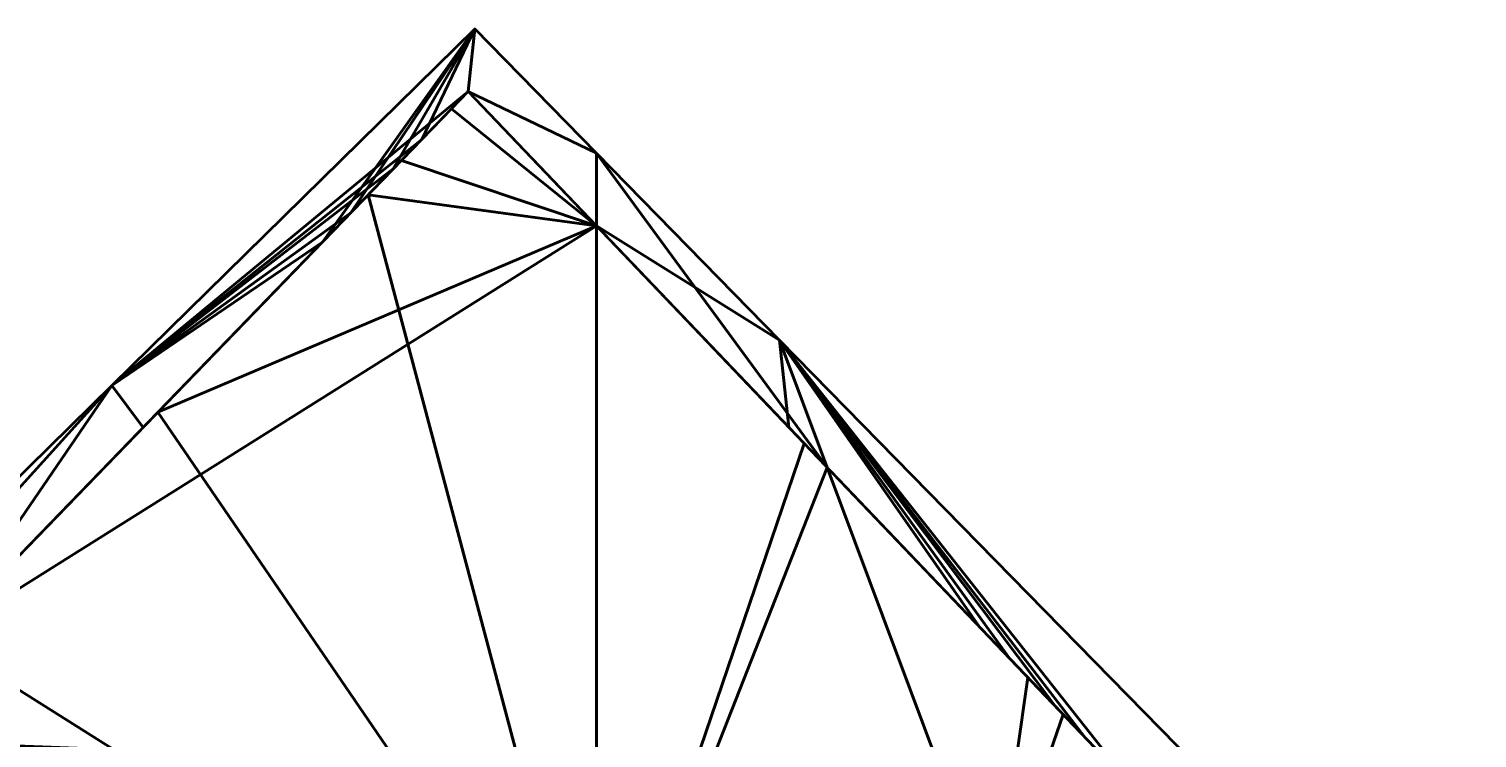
# Model space of a CAD drawing. Header units: metres. Extents: x -61.3 to -25, y -28 to 7.9.
# Drawn here: x -37.312 to -32.379, y 5.505 to 7.922 of the extents above; entities that cross this region are included whole.
import ezdxf

# ---------------------------------------------------------------- set-up
doc = ezdxf.new("R2010")
doc.units = ezdxf.units.M
doc.layers.add('0 BB  All Built Structures in Proposed site', color=7, linetype='Continuous', lineweight=50)
doc.layers.add('0 BB  All Untouched Project Ground Layers in Proposed site', color=7, linetype='Continuous', lineweight=50)

# ---------------------------------------------------------------- blocks, each defined once
blk = doc.blocks.new('b0d1cfbc-37b5-426d-8847-3d3fb4a834c8')
at = {"layer": '0 BB  All Built Structures in Proposed site', "color": 8, "linetype": 'Continuous', "lineweight": 50, "true_color": 0x708090, "transparency": 33554687}
for points in [[(-37.9513, 5.5013, 35.9664), (-33.5482, 5.3333, 35.9664), (-35.8157, 7.7088, 35.9664)], [(-37.9513, 5.5013, 35.9664), (-35.8157, 7.7088, 35.9664), (-37.9513, 5.5013, 35.6616)], [(-35.8157, 7.7088, 35.9664), (-35.8157, 7.7088, 35.6616), (-37.9513, 5.5013, 35.6616)], [(-35.8157, 7.7088, 35.6616), (-33.5482, 5.3333, 35.6616), (-37.9513, 5.5013, 35.6616)], [(-35.8157, 7.7088, 35.9664), (-33.5482, 5.3333, 35.9664), (-35.8157, 7.7088, 35.6616)], [(-33.5482, 5.3333, 35.9664), (-33.5482, 5.3333, 35.6616), (-35.8157, 7.7088, 35.6616)]]:
    blk.add_3dface(points, dxfattribs=at)
blk = doc.blocks.new('f19161e1-4d41-47b8-92b2-5d887346f939')
at = {"layer": '0 BB  All Untouched Project Ground Layers in Proposed site', "color": 40, "linetype": 'Continuous', "lineweight": 50, "true_color": 0xffd700, "transparency": 33554687}
for points in [[(-35.7936, 7.922, 35.3568), (-36.0709, 7.4451, 35.3568), (-37.0302, 6.7065, 35.3568)], [(-35.7936, 7.922, 35.9664), (-35.7936, 7.922, 35.3568), (-37.0302, 6.7065, 35.9664)], [(-37.0302, 6.7065, 35.3568), (-37.0302, 6.7065, 35.9664), (-35.7936, 7.922, 35.3568)], [(-35.7936, 7.922, 35.9664), (-37.0302, 6.7065, 35.9664), (-35.9742, 7.545, 35.9664)], [(-36.0709, 7.4451, 35.3568), (-35.7936, 7.922, 35.3568), (-35.8157, 7.7088, 35.3568)], [(-35.9742, 7.545, 35.9664), (-35.8157, 7.7088, 35.9664), (-35.7936, 7.922, 35.9664)], [(-35.3787, 7.4984, 35.3568), (-35.8157, 7.7088, 35.3568), (-35.7936, 7.922, 35.3568)], [(-35.3787, 7.4984, 35.9664), (-35.7936, 7.922, 35.9664), (-35.8157, 7.7088, 35.9664)], [(-35.7936, 7.922, 35.9664), (-35.3787, 7.4984, 35.3568), (-35.7936, 7.922, 35.3568)], [(-35.3787, 7.4984, 35.3568), (-35.7936, 7.922, 35.9664), (-35.3787, 7.4984, 35.9664)], [(-37.9513, 5.5013, 35.6616), (-33.5482, 5.3333, 35.6616), (-35.8157, 7.7088, 35.6616)], [(-37.9513, 5.5013, 35.6616), (-35.8157, 7.7088, 35.6616), (-37.6217, 5.842, 35.3568)], [(-37.6217, 5.842, 35.3568), (-35.8157, 7.7088, 35.6616), (-35.8725, 7.6502, 35.3568)], [(-35.8157, 7.7088, 35.9664), (-35.9742, 7.545, 35.9664), (-36.0709, 7.4451, 35.3568)], [(-35.8157, 7.7088, 35.9664), (-36.0709, 7.4451, 35.3568), (-35.8157, 7.7088, 35.3568)], [(-35.3787, 7.2509, 35.3568), (-35.8725, 7.6502, 35.3568), (-35.8157, 7.7088, 35.3568)], [(-35.8157, 7.7088, 35.3568), (-35.8725, 7.6502, 35.3568), (-35.8157, 7.7088, 35.6616)], [(-35.8157, 7.7088, 35.3568), (-35.3787, 7.4984, 35.3568), (-35.3787, 7.2509, 35.3568)], [(-35.3787, 7.2509, 35.9664), (-35.8157, 7.7088, 35.3568), (-35.3787, 7.2509, 35.3568)], [(-35.8157, 7.7088, 35.3568), (-35.3787, 7.2509, 35.9664), (-35.8157, 7.7088, 35.9664)], [(-35.3787, 7.4984, 35.9664), (-35.8157, 7.7088, 35.9664), (-35.3787, 7.2509, 35.9664)], [(-35.8157, 7.7088, 35.6616), (-33.5482, 5.3333, 35.6616), (-34.5929, 6.4277, 35.3568)], [(-35.8157, 7.7088, 35.6616), (-35.3787, 7.2509, 35.3568), (-35.8157, 7.7088, 35.3568)], [(-34.5929, 6.4277, 35.3568), (-35.3787, 7.2509, 35.3568), (-35.8157, 7.7088, 35.6616)], [(-35.3787, 7.2509, 35.3568), (-37.6217, 5.842, 35.3568), (-35.8725, 7.6502, 35.3568)], [(-36.0709, 7.4451, 35.3568), (-35.9742, 7.545, 35.9664), (-37.6217, 5.842, 35.9664)], [(-37.6217, 5.842, 35.9664), (-35.9742, 7.545, 35.9664), (-37.0302, 6.7065, 35.9664)], [(-35.3787, 7.4984, 35.3568), (-34.7549, 6.8617, 35.3568), (-34.5929, 6.4277, 35.3568)], [(-35.3787, 7.4984, 35.3568), (-34.5929, 6.4277, 35.3568), (-35.3787, 7.2509, 35.3568)], [(-35.3787, 7.4984, 35.9664), (-34.7549, 6.8617, 35.3568), (-35.3787, 7.4984, 35.3568)], [(-35.3787, 7.4984, 35.9664), (-34.7549, 6.8617, 35.9664), (-34.7549, 6.8617, 35.3568)], [(-34.7549, 6.8617, 35.9664), (-35.3787, 7.4984, 35.9664), (-35.3787, 7.2509, 35.9664)], [(-37.0302, 6.7065, 35.3568), (-36.0709, 7.4451, 35.3568), (-37.6217, 5.842, 35.3568)], [(-37.6217, 5.842, 35.9664), (-37.6217, 5.842, 35.3568), (-36.0709, 7.4451, 35.3568)], [(-37.6217, 5.842, 35.3568), (-35.3787, 7.2509, 35.3568), (-35.3787, 4.4296, 35.3568)], [(-35.3787, 7.2509, 35.9664), (-35.3787, 7.2509, 35.3568), (-34.5929, 6.4277, 35.3568)], [(-35.3787, 7.2509, 35.9664), (-34.5929, 6.4277, 35.3568), (-34.5929, 6.4277, 35.9664)], [(-34.7549, 6.8617, 35.9664), (-35.3787, 7.2509, 35.9664), (-34.5929, 6.4277, 35.9664)], [(-34.5929, 6.4277, 35.3568), (-35.3787, 4.4296, 35.3568), (-35.3787, 7.2509, 35.3568)], [(-34.7549, 6.8617, 35.3568), (-30.6919, 2.714, 35.3568), (-33.5482, 5.3333, 35.3568)], [(-33.8191, 5.6171, 35.3568), (-34.5929, 6.4277, 35.3568), (-34.7549, 6.8617, 35.3568)], [(-33.5482, 5.3333, 35.3568), (-33.8191, 5.6171, 35.3568), (-34.7549, 6.8617, 35.3568)], [(-34.7549, 6.8617, 35.9664), (-30.6919, 2.714, 35.3568), (-34.7549, 6.8617, 35.3568)], [(-30.6919, 2.714, 35.3568), (-34.7549, 6.8617, 35.9664), (-30.6919, 2.714, 35.9664)], [(-33.7165, 5.5096, 35.9664), (-34.7549, 6.8617, 35.9664), (-34.5929, 6.4277, 35.9664)], [(-34.7549, 6.8617, 35.9664), (-33.5482, 5.3333, 35.9664), (-30.6919, 2.714, 35.9664)], [(-33.5482, 5.3333, 35.9664), (-34.7549, 6.8617, 35.9664), (-33.7165, 5.5096, 35.9664)], [(-37.7432, 6.0057, 35.3568), (-37.0302, 6.7065, 35.3568), (-37.7432, 5.9185, 35.3568)], [(-37.0302, 6.7065, 35.3568), (-37.6217, 5.842, 35.3568), (-37.7432, 5.9185, 35.3568)], [(-37.0302, 6.7065, 35.9664), (-37.0302, 6.7065, 35.3568), (-37.7432, 6.0057, 35.9664)], [(-37.0302, 6.7065, 35.3568), (-37.7432, 6.0057, 35.3568), (-37.7432, 6.0057, 35.9664)], [(-37.0302, 6.7065, 35.9664), (-37.7432, 6.0057, 35.9664), (-37.7432, 5.9185, 35.9664)], [(-37.0302, 6.7065, 35.9664), (-37.7432, 5.9185, 35.9664), (-37.6217, 5.842, 35.9664)], [(-35.3787, 4.4296, 35.3568), (-34.5929, 6.4277, 35.3568), (-34.0243, 4.9051, 35.3568)], [(-34.5929, 6.4277, 35.9664), (-34.5929, 6.4277, 35.3568), (-33.8191, 5.6171, 35.3568)], [(-33.8191, 5.6171, 35.3568), (-33.7165, 5.5096, 35.9664), (-34.5929, 6.4277, 35.9664)], [(-33.5482, 5.3333, 35.3568), (-34.0243, 4.9051, 35.3568), (-34.5929, 6.4277, 35.3568)], [(-33.5482, 5.3333, 35.3568), (-34.5929, 6.4277, 35.3568), (-33.6084, 5.3964, 35.3568)], [(-34.5929, 6.4277, 35.3568), (-33.5482, 5.3333, 35.6616), (-33.6084, 5.3964, 35.3568)], [(-37.6217, 5.842, 35.3568), (-35.3787, 4.4296, 35.3568), (-37.7357, 5.2784, 35.26)], [(-33.5482, 5.3333, 35.9664), (-33.7165, 5.5096, 35.9664), (-33.8191, 5.6171, 35.3568)], [(-33.5482, 5.3333, 35.9664), (-33.8191, 5.6171, 35.3568), (-33.5482, 5.3333, 35.3568)]]:
    blk.add_3dface(points, dxfattribs=at)
blk = doc.blocks.new('1b2ab502-d486-4e63-b1bb-fa146fe8643c')
at = {"layer": '0 BB  All Untouched Project Ground Layers in Proposed site', "color": 227, "linetype": 'Continuous', "lineweight": 50, "true_color": 0x8b3573, "transparency": 33554687}
for points in [[(-35.7936, 7.922, 34.4424), (-36.2158, 7.2953, 34.4424), (-37.0302, 6.7065, 34.4424)], [(-35.7936, 7.922, 35.3568), (-35.7936, 7.922, 34.4424), (-37.0302, 6.7065, 35.3568)], [(-37.0302, 6.7065, 35.3568), (-35.7936, 7.922, 34.4424), (-37.0302, 6.7065, 34.4424)], [(-35.7936, 7.922, 35.3568), (-37.0302, 6.7065, 35.3568), (-36.0709, 7.4451, 35.3568)], [(-36.2158, 7.2953, 34.4424), (-35.7936, 7.922, 34.4424), (-35.8157, 7.7088, 34.4424)], [(-36.0709, 7.4451, 35.3568), (-35.8157, 7.7088, 35.3568), (-35.7936, 7.922, 35.3568)], [(-35.3787, 7.4984, 34.4424), (-35.8157, 7.7088, 34.4424), (-35.7936, 7.922, 34.4424)], [(-35.3787, 7.4984, 35.3568), (-35.7936, 7.922, 35.3568), (-35.8157, 7.7088, 35.3568)], [(-35.7936, 7.922, 35.3568), (-35.3787, 7.4984, 34.4424), (-35.7936, 7.922, 34.4424)], [(-35.3787, 7.4984, 34.4424), (-35.7936, 7.922, 35.3568), (-35.3787, 7.4984, 35.3568)], [(-35.8157, 7.7088, 35.3568), (-36.0709, 7.4451, 35.3568), (-36.2158, 7.2953, 34.4424)], [(-35.8157, 7.7088, 35.3568), (-36.2158, 7.2953, 34.4424), (-35.8157, 7.7088, 34.4424)], [(-35.8725, 7.6502, 35.3568), (-35.8157, 7.7088, 34.4424), (-36.0427, 7.4742, 34.4424)], [(-35.3787, 7.2509, 34.4424), (-36.0427, 7.4742, 34.4424), (-35.8157, 7.7088, 34.4424)], [(-35.8157, 7.7088, 35.3568), (-35.8725, 7.6502, 35.3568), (-35.3787, 7.2509, 35.3568)], [(-35.8725, 7.6502, 35.3568), (-35.8157, 7.7088, 35.3568), (-35.8157, 7.7088, 34.4424)], [(-35.8157, 7.7088, 34.4424), (-35.3787, 7.4984, 34.4424), (-35.3787, 7.2509, 34.4424)], [(-35.3787, 7.2509, 35.3568), (-35.8157, 7.7088, 34.4424), (-35.3787, 7.2509, 34.4424)], [(-35.8157, 7.7088, 34.4424), (-35.3787, 7.2509, 35.3568), (-35.8157, 7.7088, 35.3568)], [(-35.8157, 7.7088, 35.3568), (-35.3787, 7.2509, 35.3568), (-35.3787, 7.4984, 35.3568)], [(-35.8157, 7.7088, 35.3568), (-35.3787, 7.2509, 34.4424), (-35.8157, 7.7088, 34.4424)], [(-35.3787, 7.2509, 34.4424), (-35.8157, 7.7088, 35.3568), (-35.3787, 7.2509, 35.3568)], [(-35.3787, 7.2509, 35.3568), (-35.8725, 7.6502, 35.3568), (-37.6217, 5.842, 35.3568)], [(-36.0427, 7.4742, 34.4424), (-37.6217, 5.842, 35.3568), (-35.8725, 7.6502, 35.3568)], [(-35.3787, 7.4984, 34.4424), (-34.7549, 6.8617, 34.4424), (-34.5929, 6.4277, 34.4424)], [(-35.3787, 7.4984, 34.4424), (-34.5929, 6.4277, 34.4424), (-35.3787, 7.2509, 34.4424)], [(-35.3787, 7.4984, 35.3568), (-34.7549, 6.8617, 34.4424), (-35.3787, 7.4984, 34.4424)], [(-35.3787, 7.4984, 35.3568), (-34.7549, 6.8617, 35.3568), (-34.7549, 6.8617, 34.4424)], [(-34.7549, 6.8617, 35.3568), (-35.3787, 7.4984, 35.3568), (-35.3787, 7.2509, 35.3568)], [(-37.6217, 5.842, 35.3568), (-36.0427, 7.4742, 34.4424), (-37.6217, 5.842, 34.4424)], [(-35.3787, 7.2509, 34.4424), (-37.6217, 5.842, 34.4424), (-36.0427, 7.4742, 34.4424)], [(-36.2158, 7.2953, 34.4424), (-36.0709, 7.4451, 35.3568), (-37.6217, 5.842, 35.3568)], [(-37.6217, 5.842, 35.3568), (-36.0709, 7.4451, 35.3568), (-37.0302, 6.7065, 35.3568)], [(-37.0302, 6.7065, 34.4424), (-36.2158, 7.2953, 34.4424), (-37.6217, 5.842, 34.4424)], [(-37.6217, 5.842, 35.3568), (-37.6217, 5.842, 34.4424), (-36.2158, 7.2953, 34.4424)], [(-35.3787, 4.4296, 35.3568), (-35.3787, 7.2509, 35.3568), (-37.6217, 5.842, 35.3568)], [(-37.6217, 5.842, 34.4424), (-35.3787, 7.2509, 34.4424), (-35.3787, 4.4296, 34.4424)], [(-35.3787, 7.2509, 35.3568), (-35.3787, 7.2509, 34.4424), (-34.5929, 6.4277, 34.4424)], [(-35.3787, 7.2509, 35.3568), (-34.5929, 6.4277, 34.4424), (-34.5929, 6.4277, 35.3568)], [(-34.7549, 6.8617, 35.3568), (-35.3787, 7.2509, 35.3568), (-34.5929, 6.4277, 35.3568)], [(-34.5929, 6.4277, 35.3568), (-35.3787, 7.2509, 35.3568), (-35.3787, 4.4296, 35.3568)], [(-34.5929, 6.4277, 35.3568), (-34.5929, 6.4277, 34.4424), (-35.3787, 7.2509, 34.4424)], [(-34.5929, 6.4277, 35.3568), (-35.3787, 7.2509, 34.4424), (-35.3787, 7.2509, 35.3568)], [(-34.5929, 6.4277, 34.4424), (-35.3787, 4.4296, 34.4424), (-35.3787, 7.2509, 34.4424)], [(-34.7549, 6.8617, 34.4424), (-30.6919, 2.714, 34.4424), (-33.5482, 5.3333, 34.4424)], [(-33.973, 5.7783, 34.4424), (-34.5929, 6.4277, 34.4424), (-34.7549, 6.8617, 34.4424)], [(-33.5482, 5.3333, 34.4424), (-33.973, 5.7783, 34.4424), (-34.7549, 6.8617, 34.4424)], [(-34.7549, 6.8617, 35.3568), (-30.6919, 2.714, 34.4424), (-34.7549, 6.8617, 34.4424)], [(-30.6919, 2.714, 34.4424), (-34.7549, 6.8617, 35.3568), (-30.6919, 2.714, 35.3568)], [(-34.5929, 6.4277, 35.3568), (-33.8191, 5.6171, 35.3568), (-34.7549, 6.8617, 35.3568)], [(-34.7549, 6.8617, 35.3568), (-33.5482, 5.3333, 35.3568), (-30.6919, 2.714, 35.3568)], [(-33.5482, 5.3333, 35.3568), (-34.7549, 6.8617, 35.3568), (-33.8191, 5.6171, 35.3568)], [(-37.7432, 6.0057, 34.4424), (-37.0302, 6.7065, 34.4424), (-37.7432, 5.9185, 34.4424)], [(-37.0302, 6.7065, 34.4424), (-37.6217, 5.842, 34.4424), (-37.7432, 5.9185, 34.4424)], [(-37.0302, 6.7065, 35.3568), (-37.0302, 6.7065, 34.4424), (-37.7432, 6.0057, 35.3568)], [(-37.7432, 6.0057, 35.3568), (-37.0302, 6.7065, 34.4424), (-37.7432, 6.0057, 34.4424)], [(-37.0302, 6.7065, 35.3568), (-37.7432, 6.0057, 35.3568), (-37.7432, 5.9185, 35.3568)], [(-37.0302, 6.7065, 35.3568), (-37.7432, 5.9185, 35.3568), (-37.6217, 5.842, 35.3568)], [(-35.3787, 4.4296, 35.3568), (-34.0243, 4.9051, 35.3568), (-34.5929, 6.4277, 35.3568)], [(-35.3787, 4.4296, 34.4424), (-34.5929, 6.4277, 34.4424), (-34.0243, 4.9051, 34.4424)], [(-34.5929, 6.4277, 35.3568), (-34.5929, 6.4277, 34.4424), (-33.973, 5.7783, 34.4424)], [(-33.973, 5.7783, 34.4424), (-33.8191, 5.6171, 35.3568), (-34.5929, 6.4277, 35.3568)], [(-34.0243, 4.9051, 35.3568), (-33.6084, 5.3964, 35.3568), (-34.5929, 6.4277, 35.3568)], [(-34.5929, 6.4277, 35.3568), (-33.7892, 5.5857, 34.4424), (-34.5929, 6.4277, 34.4424)], [(-33.7892, 5.5857, 34.4424), (-34.5929, 6.4277, 35.3568), (-33.6084, 5.3964, 35.3568)], [(-33.5482, 5.3333, 34.4424), (-34.0243, 4.9051, 34.4424), (-34.5929, 6.4277, 34.4424)], [(-33.5482, 5.3333, 34.4424), (-34.5929, 6.4277, 34.4424), (-33.7892, 5.5857, 34.4424)], [(-35.3787, 4.4296, 35.3568), (-37.6217, 5.842, 35.3568), (-37.7357, 5.2784, 35.26)], [(-37.6217, 5.842, 34.4424), (-35.3787, 4.4296, 34.4424), (-37.706, 5.2477, 34.3437)], [(-33.5482, 5.3333, 35.3568), (-33.8191, 5.6171, 35.3568), (-33.973, 5.7783, 34.4424)], [(-33.5482, 5.3333, 35.3568), (-33.973, 5.7783, 34.4424), (-33.5482, 5.3333, 34.4424)], [(-33.6084, 5.3964, 35.3568), (-33.5482, 5.3333, 34.4424), (-33.7892, 5.5857, 34.4424)]]:
    blk.add_3dface(points, dxfattribs=at)
blk = doc.blocks.new('ddf992bc-4f9a-490d-82f3-f35fdbdac8a4')
at = {"layer": '0 BB  All Untouched Project Ground Layers in Proposed site', "color": 217, "linetype": 'Continuous', "lineweight": 50, "true_color": 0x8b318b, "transparency": 33554687}
for points in [[(-35.7936, 7.922, 33.8328), (-36.3124, 7.1954, 33.8328), (-37.0302, 6.7065, 33.8328)], [(-35.7936, 7.922, 34.4424), (-35.7936, 7.922, 33.8328), (-37.0302, 6.7065, 34.4424)], [(-37.0302, 6.7065, 34.4424), (-35.7936, 7.922, 33.8328), (-37.0302, 6.7065, 33.8328)], [(-35.7936, 7.922, 34.4424), (-37.0302, 6.7065, 34.4424), (-36.2158, 7.2953, 34.4424)], [(-36.3124, 7.1954, 33.8328), (-35.7936, 7.922, 33.8328), (-35.8157, 7.7088, 33.8328)], [(-36.2158, 7.2953, 34.4424), (-35.8157, 7.7088, 34.4424), (-35.7936, 7.922, 34.4424)], [(-35.3787, 7.4984, 33.8328), (-35.8157, 7.7088, 33.8328), (-35.7936, 7.922, 33.8328)], [(-35.3787, 7.4984, 34.4424), (-35.7936, 7.922, 34.4424), (-35.8157, 7.7088, 34.4424)], [(-35.7936, 7.922, 34.4424), (-35.3787, 7.4984, 33.8328), (-35.7936, 7.922, 33.8328)], [(-35.3787, 7.4984, 33.8328), (-35.7936, 7.922, 34.4424), (-35.3787, 7.4984, 34.4424)], [(-35.8157, 7.7088, 34.4424), (-36.2158, 7.2953, 34.4424), (-36.3124, 7.1954, 33.8328)], [(-35.8157, 7.7088, 34.4424), (-36.3124, 7.1954, 33.8328), (-35.8157, 7.7088, 33.8328)], [(-36.0427, 7.4742, 34.4424), (-35.8157, 7.7088, 33.8328), (-36.1562, 7.3569, 33.8328)], [(-35.8157, 7.7088, 33.8328), (-35.3787, 7.2509, 33.8328), (-36.1562, 7.3569, 33.8328)], [(-35.8157, 7.7088, 34.4424), (-36.0427, 7.4742, 34.4424), (-35.3787, 7.2509, 34.4424)], [(-36.0427, 7.4742, 34.4424), (-35.8157, 7.7088, 34.4424), (-35.8157, 7.7088, 33.8328)], [(-35.8157, 7.7088, 33.8328), (-35.3787, 7.4984, 33.8328), (-35.3787, 7.2509, 33.8328)], [(-35.3787, 7.2509, 34.4424), (-35.8157, 7.7088, 33.8328), (-35.3787, 7.2509, 33.8328)], [(-35.8157, 7.7088, 33.8328), (-35.3787, 7.2509, 34.4424), (-35.8157, 7.7088, 34.4424)], [(-35.8157, 7.7088, 34.4424), (-35.3787, 7.2509, 34.4424), (-35.3787, 7.4984, 34.4424)], [(-35.8157, 7.7088, 34.4424), (-35.3787, 7.2509, 33.8328), (-35.8157, 7.7088, 33.8328)], [(-35.3787, 7.2509, 33.8328), (-35.8157, 7.7088, 34.4424), (-35.3787, 7.2509, 34.4424)], [(-35.3787, 7.4984, 33.8328), (-34.7549, 6.8617, 33.8328), (-34.5929, 6.4277, 33.8328)], [(-35.3787, 7.4984, 33.8328), (-34.5929, 6.4277, 33.8328), (-35.3787, 7.2509, 33.8328)], [(-35.3787, 7.4984, 34.4424), (-34.7549, 6.8617, 33.8328), (-35.3787, 7.4984, 33.8328)], [(-35.3787, 7.4984, 34.4424), (-34.7549, 6.8617, 34.4424), (-34.7549, 6.8617, 33.8328)], [(-34.7549, 6.8617, 34.4424), (-35.3787, 7.4984, 34.4424), (-35.3787, 7.2509, 34.4424)], [(-35.3787, 7.2509, 34.4424), (-36.0427, 7.4742, 34.4424), (-37.6217, 5.842, 34.4424)], [(-36.1562, 7.3569, 33.8328), (-37.6217, 5.842, 34.4424), (-36.0427, 7.4742, 34.4424)], [(-37.6217, 5.842, 34.4424), (-36.1562, 7.3569, 33.8328), (-37.6217, 5.842, 33.8328)], [(-37.6217, 5.842, 33.8328), (-36.1562, 7.3569, 33.8328), (-35.3787, 4.4296, 33.8328)], [(-36.1562, 7.3569, 33.8328), (-35.3787, 7.2509, 33.8328), (-35.3787, 4.4296, 33.8328)], [(-36.3124, 7.1954, 33.8328), (-36.2158, 7.2953, 34.4424), (-37.6217, 5.842, 34.4424)], [(-37.6217, 5.842, 34.4424), (-36.2158, 7.2953, 34.4424), (-37.0302, 6.7065, 34.4424)], [(-35.3787, 4.4296, 34.4424), (-35.3787, 7.2509, 34.4424), (-37.6217, 5.842, 34.4424)], [(-35.3787, 7.2509, 34.4424), (-35.3787, 7.2509, 33.8328), (-34.5929, 6.4277, 33.8328)], [(-35.3787, 7.2509, 34.4424), (-34.5929, 6.4277, 33.8328), (-34.5929, 6.4277, 34.4424)], [(-34.7549, 6.8617, 34.4424), (-35.3787, 7.2509, 34.4424), (-34.5929, 6.4277, 34.4424)], [(-34.5929, 6.4277, 34.4424), (-35.3787, 7.2509, 34.4424), (-35.3787, 4.4296, 34.4424)], [(-34.5929, 6.4277, 34.4424), (-34.5929, 6.4277, 33.8328), (-35.3787, 7.2509, 33.8328)], [(-34.5929, 6.4277, 34.4424), (-35.3787, 7.2509, 33.8328), (-35.3787, 7.2509, 34.4424)], [(-34.5929, 6.4277, 33.8328), (-35.3787, 4.4296, 33.8328), (-35.3787, 7.2509, 33.8328)], [(-37.0302, 6.7065, 33.8328), (-36.3124, 7.1954, 33.8328), (-37.6217, 5.842, 33.8328)], [(-37.6217, 5.842, 34.4424), (-37.6217, 5.842, 33.8328), (-36.3124, 7.1954, 33.8328)], [(-34.7549, 6.8617, 33.8328), (-30.6919, 2.714, 33.8328), (-33.5482, 5.3333, 33.8328)], [(-34.0756, 5.8858, 33.8328), (-34.5929, 6.4277, 33.8328), (-34.7549, 6.8617, 33.8328)], [(-33.5482, 5.3333, 33.8328), (-34.0756, 5.8858, 33.8328), (-34.7549, 6.8617, 33.8328)], [(-34.7549, 6.8617, 34.4424), (-30.6919, 2.714, 33.8328), (-34.7549, 6.8617, 33.8328)], [(-30.6919, 2.714, 33.8328), (-34.7549, 6.8617, 34.4424), (-30.6919, 2.714, 34.4424)], [(-33.973, 5.7783, 34.4424), (-34.7549, 6.8617, 34.4424), (-34.5929, 6.4277, 34.4424)], [(-34.7549, 6.8617, 34.4424), (-33.5482, 5.3333, 34.4424), (-30.6919, 2.714, 34.4424)], [(-33.5482, 5.3333, 34.4424), (-34.7549, 6.8617, 34.4424), (-33.973, 5.7783, 34.4424)], [(-37.7432, 6.0057, 33.8328), (-37.0302, 6.7065, 33.8328), (-37.7432, 5.9185, 33.8328)], [(-37.0302, 6.7065, 33.8328), (-37.6217, 5.842, 33.8328), (-37.7432, 5.9185, 33.8328)], [(-37.0302, 6.7065, 34.4424), (-37.0302, 6.7065, 33.8328), (-37.7432, 6.0057, 34.4424)], [(-37.7432, 6.0057, 34.4424), (-37.0302, 6.7065, 33.8328), (-37.7432, 6.0057, 33.8328)], [(-37.0302, 6.7065, 34.4424), (-37.7432, 6.0057, 34.4424), (-37.7432, 5.9185, 34.4424)], [(-37.0302, 6.7065, 34.4424), (-37.7432, 5.9185, 34.4424), (-37.6217, 5.842, 34.4424)], [(-35.3787, 4.4296, 34.4424), (-34.0243, 4.9051, 34.4424), (-34.5929, 6.4277, 34.4424)], [(-35.3787, 4.4296, 33.8328), (-34.5929, 6.4277, 33.8328), (-34.0243, 4.9051, 33.8328)], [(-34.5929, 6.4277, 34.4424), (-34.5929, 6.4277, 33.8328), (-34.0756, 5.8858, 33.8328)], [(-34.0756, 5.8858, 33.8328), (-33.973, 5.7783, 34.4424), (-34.5929, 6.4277, 34.4424)], [(-34.0243, 4.9051, 34.4424), (-33.7892, 5.5857, 34.4424), (-34.5929, 6.4277, 34.4424)], [(-34.5929, 6.4277, 34.4424), (-33.9096, 5.712, 33.8328), (-34.5929, 6.4277, 33.8328)], [(-33.9096, 5.712, 33.8328), (-34.5929, 6.4277, 34.4424), (-33.7892, 5.5857, 34.4424)], [(-33.5482, 5.3333, 33.8328), (-34.0243, 4.9051, 33.8328), (-34.5929, 6.4277, 33.8328)], [(-33.5482, 5.3333, 33.8328), (-34.5929, 6.4277, 33.8328), (-33.9096, 5.712, 33.8328)], [(-33.5482, 5.3333, 34.4424), (-33.973, 5.7783, 34.4424), (-34.0756, 5.8858, 33.8328)], [(-33.5482, 5.3333, 34.4424), (-34.0756, 5.8858, 33.8328), (-33.5482, 5.3333, 33.8328)], [(-37.6217, 5.842, 34.4424), (-37.706, 5.2477, 34.3437), (-35.3787, 4.4296, 34.4424)], [(-37.6217, 5.842, 33.8328), (-35.3787, 4.4296, 33.8328), (-37.5912, 5.129, 33.7271)], [(-33.7892, 5.5857, 34.4424), (-33.5482, 5.3333, 33.8328), (-33.9096, 5.712, 33.8328)], [(-34.0243, 4.9051, 34.4424), (-33.5482, 5.3333, 34.4424), (-33.7892, 5.5857, 34.4424)], [(-33.7892, 5.5857, 34.4424), (-33.5482, 5.3333, 34.4424), (-33.5482, 5.3333, 33.8328)]]:
    blk.add_3dface(points, dxfattribs=at)
blk = doc.blocks.new('0c24cc1f-feeb-454a-a965-ad1ec503f3fa')
at = {"layer": '0 BB  All Untouched Project Ground Layers in Proposed site', "color": 227, "linetype": 'Continuous', "lineweight": 50, "true_color": 0x8b3573, "transparency": 33554687}
for points in [[(-37.0302, 6.7065, 29.98), (-35.7936, 7.922, 29.98), (-35.8157, 7.7088, 29.98)], [(-35.7936, 7.922, 33.8328), (-35.7936, 7.922, 29.98), (-37.0302, 6.7065, 33.8328)], [(-37.0302, 6.7065, 33.8328), (-35.7936, 7.922, 29.98), (-37.0302, 6.7065, 29.98)], [(-35.7936, 7.922, 33.8328), (-37.0302, 6.7065, 33.8328), (-36.3124, 7.1954, 33.8328)], [(-36.3124, 7.1954, 33.8328), (-35.8157, 7.7088, 33.8328), (-35.7936, 7.922, 33.8328)], [(-35.3787, 7.4984, 29.98), (-35.8157, 7.7088, 29.98), (-35.7936, 7.922, 29.98)], [(-35.3787, 7.4984, 33.8328), (-35.7936, 7.922, 33.8328), (-35.8157, 7.7088, 33.8328)], [(-35.7936, 7.922, 33.8328), (-35.3787, 7.4984, 29.98), (-35.7936, 7.922, 29.98)], [(-35.3787, 7.4984, 29.98), (-35.7936, 7.922, 33.8328), (-35.3787, 7.4984, 33.8328)], [(-35.8157, 7.7088, 29.98), (-36.9231, 6.5641, 29.98), (-37.0302, 6.7065, 29.98)], [(-35.8157, 7.7088, 33.8328), (-36.3124, 7.1954, 33.8328), (-36.9231, 6.5641, 29.98)], [(-35.8157, 7.7088, 33.8328), (-36.9231, 6.5641, 29.98), (-35.8157, 7.7088, 29.98)], [(-36.1562, 7.3569, 33.8328), (-35.8157, 7.7088, 29.98), (-36.8733, 6.6156, 29.98)], [(-35.8157, 7.7088, 29.98), (-35.3787, 7.2509, 29.98), (-36.8733, 6.6156, 29.98)], [(-35.8157, 7.7088, 33.8328), (-36.1562, 7.3569, 33.8328), (-35.3787, 7.2509, 33.8328)], [(-36.1562, 7.3569, 33.8328), (-35.8157, 7.7088, 33.8328), (-35.8157, 7.7088, 29.98)], [(-35.8157, 7.7088, 29.98), (-35.3787, 7.4984, 29.98), (-35.3787, 7.2509, 29.98)], [(-35.8157, 7.7088, 33.8328), (-35.8157, 7.7088, 29.98), (-35.3787, 7.2509, 29.98)], [(-35.3787, 7.2509, 33.8328), (-35.8157, 7.7088, 33.8328), (-35.3787, 7.2509, 29.98)], [(-35.8157, 7.7088, 33.8328), (-35.3787, 7.2509, 33.8328), (-35.3787, 7.4984, 33.8328)], [(-35.8157, 7.7088, 33.8328), (-35.3787, 7.2509, 29.98), (-35.8157, 7.7088, 29.98)], [(-35.3787, 7.2509, 29.98), (-35.8157, 7.7088, 33.8328), (-35.3787, 7.2509, 33.8328)], [(-35.3787, 7.4984, 29.98), (-34.7549, 6.8617, 29.98), (-35.3787, 7.2509, 29.98)], [(-34.7549, 6.8617, 33.8328), (-34.7549, 6.8617, 29.98), (-35.3787, 7.4984, 29.98)], [(-35.3787, 7.4984, 33.8328), (-34.7549, 6.8617, 33.8328), (-35.3787, 7.4984, 29.98)], [(-34.7549, 6.8617, 33.8328), (-35.3787, 7.4984, 33.8328), (-35.3787, 7.2509, 33.8328)], [(-35.3787, 4.4296, 33.8328), (-36.1562, 7.3569, 33.8328), (-37.6217, 5.842, 33.8328)], [(-36.8733, 6.6156, 29.98), (-37.6217, 5.842, 33.8328), (-36.1562, 7.3569, 33.8328)], [(-35.3787, 4.4296, 33.8328), (-35.3787, 7.2509, 33.8328), (-36.1562, 7.3569, 33.8328)], [(-36.8733, 6.6156, 29.98), (-35.3787, 7.2509, 29.98), (-35.3787, 4.4296, 29.98)], [(-34.724, 6.5651, 29.98), (-35.3787, 7.2509, 29.98), (-34.7549, 6.8617, 29.98)], [(-34.5929, 6.4277, 33.8328), (-35.3787, 7.2509, 33.8328), (-34.724, 6.5651, 29.98)], [(-35.3787, 7.2509, 29.98), (-34.724, 6.5651, 29.98), (-35.3787, 7.2509, 33.8328)], [(-34.7549, 6.8617, 33.8328), (-35.3787, 7.2509, 33.8328), (-34.5929, 6.4277, 33.8328)], [(-34.5929, 6.4277, 33.8328), (-35.3787, 7.2509, 33.8328), (-35.3787, 4.4296, 33.8328)], [(-35.3787, 7.2509, 33.8328), (-34.5929, 6.4277, 33.8328), (-34.6711, 6.5097, 29.98)], [(-34.6711, 6.5097, 29.98), (-35.3787, 7.2509, 29.98), (-35.3787, 7.2509, 33.8328)], [(-35.3787, 4.4296, 29.98), (-35.3787, 7.2509, 29.98), (-34.6711, 6.5097, 29.98)], [(-36.9231, 6.5641, 29.98), (-36.3124, 7.1954, 33.8328), (-37.6217, 5.842, 33.8328)], [(-37.6217, 5.842, 33.8328), (-36.3124, 7.1954, 33.8328), (-37.0302, 6.7065, 33.8328)], [(-34.7549, 6.8617, 29.98), (-30.6919, 2.714, 29.98), (-33.5482, 5.3333, 29.98)], [(-33.5482, 5.3333, 29.98), (-34.5929, 6.4277, 29.98), (-34.7549, 6.8617, 29.98)], [(-34.7549, 6.8617, 29.98), (-34.5929, 6.4277, 29.98), (-34.724, 6.5651, 29.98)], [(-34.7549, 6.8617, 29.98), (-34.7549, 6.8617, 33.8328), (-30.6919, 2.714, 33.8328)], [(-30.6919, 2.714, 29.98), (-34.7549, 6.8617, 29.98), (-30.6919, 2.714, 33.8328)], [(-34.0756, 5.8858, 33.8328), (-34.7549, 6.8617, 33.8328), (-34.5929, 6.4277, 33.8328)], [(-33.5482, 5.3333, 33.8328), (-34.7549, 6.8617, 33.8328), (-34.0756, 5.8858, 33.8328)], [(-33.5482, 5.3333, 33.8328), (-30.6919, 2.714, 33.8328), (-34.7549, 6.8617, 33.8328)], [(-37.7432, 6.0057, 29.98), (-37.0302, 6.7065, 29.98), (-37.7432, 5.9185, 29.98)], [(-37.0302, 6.7065, 29.98), (-37.6217, 5.842, 29.98), (-37.7432, 5.9185, 29.98)], [(-37.0302, 6.7065, 33.8328), (-37.0302, 6.7065, 29.98), (-37.7432, 6.0057, 33.8328)], [(-37.7432, 6.0057, 33.8328), (-37.0302, 6.7065, 29.98), (-37.7432, 6.0057, 29.98)], [(-37.0302, 6.7065, 33.8328), (-37.7432, 6.0057, 33.8328), (-37.7432, 5.9185, 33.8328)], [(-37.0302, 6.7065, 33.8328), (-37.7432, 5.9185, 33.8328), (-37.6217, 5.842, 33.8328)], [(-37.6217, 5.842, 29.98), (-37.0302, 6.7065, 29.98), (-36.9231, 6.5641, 29.98)], [(-37.6217, 5.842, 33.8328), (-36.8733, 6.6156, 29.98), (-37.6217, 5.842, 29.98)], [(-37.6217, 5.842, 29.98), (-36.8733, 6.6156, 29.98), (-35.3787, 4.4296, 29.98)], [(-37.6217, 5.842, 33.8328), (-37.6217, 5.842, 29.98), (-36.9231, 6.5641, 29.98)], [(-34.724, 6.5651, 29.98), (-34.0756, 5.8858, 33.8328), (-34.5929, 6.4277, 33.8328)], [(-34.0756, 5.8858, 33.8328), (-34.724, 6.5651, 29.98), (-34.5929, 6.4277, 29.98)], [(-34.6711, 6.5097, 29.98), (-34.5929, 6.4277, 29.98), (-35.3787, 4.4296, 29.98)], [(-34.5929, 6.4277, 33.8328), (-33.9096, 5.712, 33.8328), (-34.6711, 6.5097, 29.98)], [(-34.6711, 6.5097, 29.98), (-33.9096, 5.712, 33.8328), (-34.5929, 6.4277, 29.98)], [(-35.3787, 4.4296, 33.8328), (-34.0243, 4.9051, 33.8328), (-34.5929, 6.4277, 33.8328)], [(-34.0243, 4.9051, 29.98), (-35.3787, 4.4296, 29.98), (-34.5929, 6.4277, 29.98)], [(-34.5929, 6.4277, 29.98), (-33.5482, 5.3333, 29.98), (-34.0756, 5.8858, 33.8328)], [(-34.0243, 4.9051, 33.8328), (-33.9096, 5.712, 33.8328), (-34.5929, 6.4277, 33.8328)], [(-33.5482, 5.3333, 29.98), (-34.5929, 6.4277, 29.98), (-33.9096, 5.712, 33.8328)], [(-33.5482, 5.3333, 29.98), (-34.0243, 4.9051, 29.98), (-34.5929, 6.4277, 29.98)], [(-33.5482, 5.3333, 33.8328), (-34.0756, 5.8858, 33.8328), (-33.5482, 5.3333, 29.98)], [(-36.8657, 4.3791, 29.8296), (-37.7357, 5.2784, 29.8832), (-37.6217, 5.842, 29.98)], [(-37.6217, 5.842, 33.8328), (-37.5912, 5.129, 33.7271), (-35.3787, 4.4296, 33.8328)], [(-37.6217, 5.842, 29.98), (-35.3787, 4.4296, 29.98), (-36.8657, 4.3791, 29.8296)], [(-34.0243, 4.9051, 33.8328), (-33.5482, 5.3333, 33.8328), (-33.9096, 5.712, 33.8328)], [(-33.9096, 5.712, 33.8328), (-33.5482, 5.3333, 33.8328), (-33.5482, 5.3333, 29.98)]]:
    blk.add_3dface(points, dxfattribs=at)

msp = doc.modelspace()

# ---------------------------------------------------------------- block references
at = {"layer": '0 BB  All Built Structures in Proposed site', "color": 0, "transparency": 16777216}
msp.add_blockref('b0d1cfbc-37b5-426d-8847-3d3fb4a834c8', (0, 0), dxfattribs=at)
at = {"layer": '0 BB  All Untouched Project Ground Layers in Proposed site', "color": 0, "transparency": 16777216}
for name in ['f19161e1-4d41-47b8-92b2-5d887346f939', '1b2ab502-d486-4e63-b1bb-fa146fe8643c', 'ddf992bc-4f9a-490d-82f3-f35fdbdac8a4', '0c24cc1f-feeb-454a-a965-ad1ec503f3fa']:
    msp.add_blockref(name, (0, 0), dxfattribs=at)

doc.saveas('drawing.dxf')
